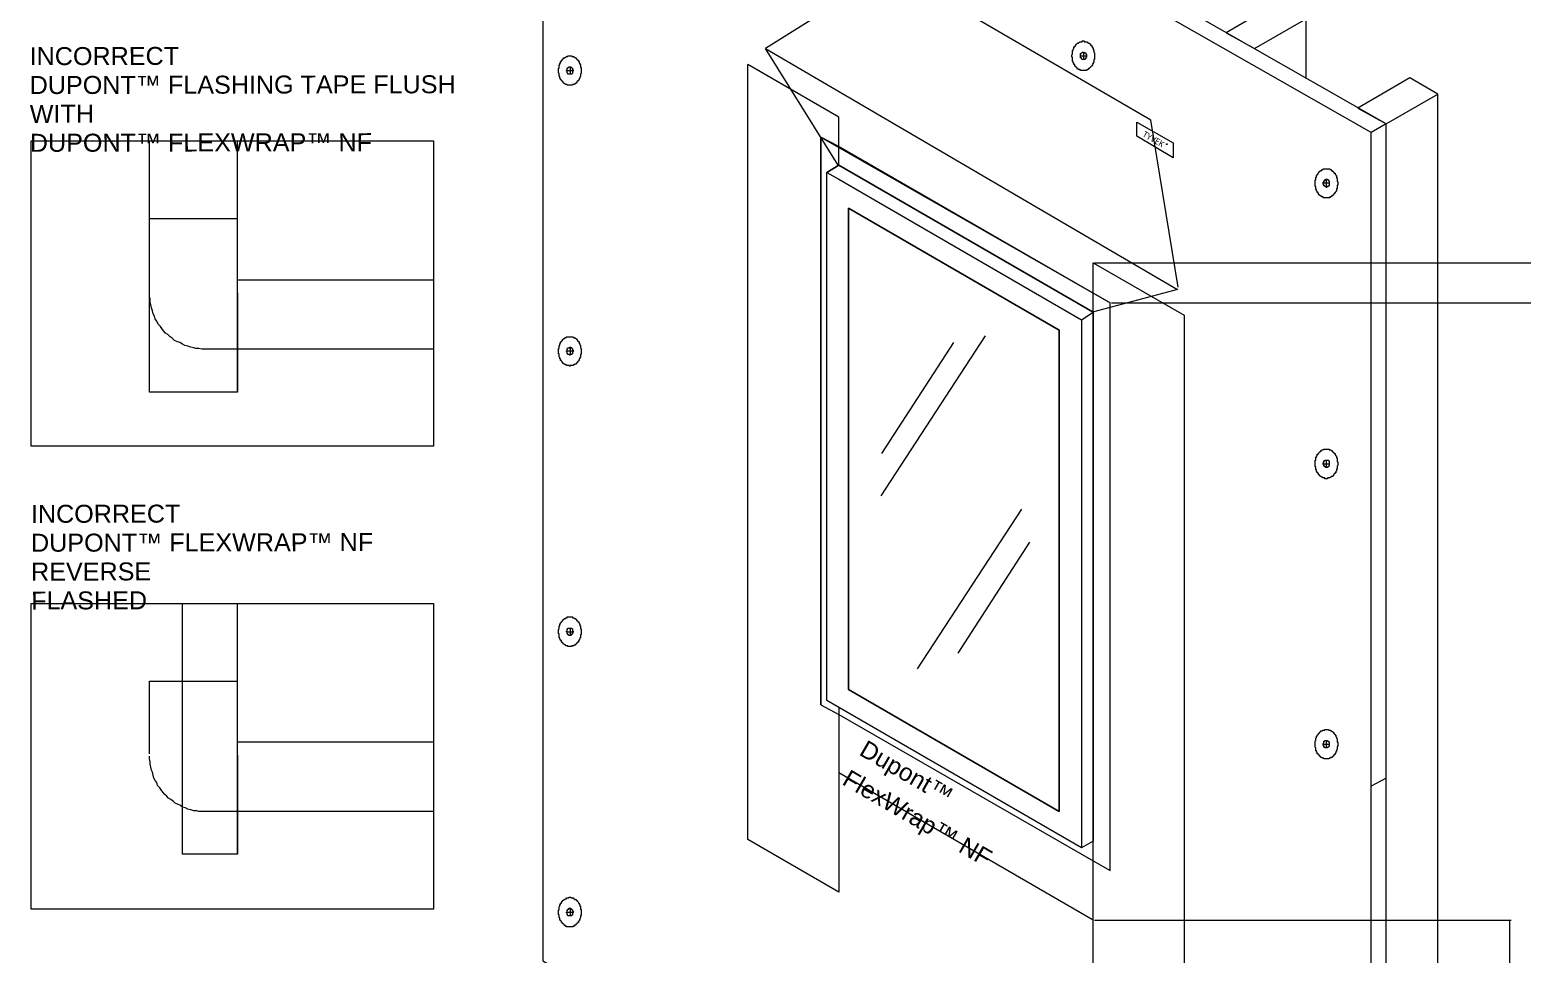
# Model space of a CAD drawing. Header units: inches. Extents: x 0 to 32.7, y -0.1 to 22.9.
# Drawn here: x 17.558 to 20.92, y 2.54 to 4.624 of the extents above; entities that cross this region are included whole.
import ezdxf

# ---------------------------------------------------------------- set-up
doc = ezdxf.new("R2010")
doc.units = ezdxf.units.IN
doc.header["$MEASUREMENT"] = 0
doc.layers.add('PDF_Geometry', color=7, linetype='Continuous', true_color=0x5d5d5d)
doc.layers.add('PDF_Text', color=7, linetype='Continuous')
doc.styles.add('PDF Arial', font='arial.ttf')
doc.styles.add('PDF Chief Blueprint', font='Chief_Blueprint.ttf')
doc.styles.add('PDF Malgun Gothic', font='malgun.ttf')

msp = doc.modelspace()

# ---------------------------------------------------------------- linework, layer by layer
at = {"layer": 'PDF_Geometry', "color": 7, "lineweight": 18}
for points in [[(20.5804, 1.4453), (20.5804, 4.3919), (18.7138, 5.4569), (18.7138, 2.5253)], [(17.5604, 3.6853), (17.5604, 4.3736), (18.4671, 4.3736), (18.4671, 3.6853)], [(17.5604, 2.6419), (17.5604, 3.3303), (18.4671, 3.3303), (18.4671, 2.6419)]]:
    msp.add_lwpolyline(points, close=True, dxfattribs=at)
at = {"layer": 'PDF_Geometry', "color": 254, "lineweight": 18, "true_color": 0xe1e1e1}
for points in [[(20.5804, 1.4453), (20.6138, 1.4636), (20.6138, 4.4119), (18.7471, 5.4769)], [(20.6138, 4.4119), (20.5804, 4.3919)], [(20.6138, 2.9369), (20.5804, 2.9186)]]:
    msp.add_lwpolyline(points, dxfattribs=at)
at = {"layer": 'PDF_Geometry', "color": 7, "lineweight": 18}
for points in [[(20.1454, 4.0436), (20.0838, 4.4203), (19.5004, 4.7603), (19.2154, 4.5819), (20.1438, 4.0386), (19.9521, 3.9869)], [(19.3788, 4.3186), (19.2154, 4.5819)], [(19.3804, 4.3186), (19.9538, 3.9869)], [(17.8271, 4.0353), (17.8271, 4.1986), (18.0254, 4.1986)], [(18.0254, 4.0603), (18.4671, 4.0603)], [(18.4671, 3.9036), (18.0254, 3.9036), (17.9521, 3.9036), (17.9454, 3.9036), (17.9388, 3.9053), (17.9321, 3.9053), (17.9271, 3.9069), (17.9204, 3.9086), (17.9138, 3.9103), (17.9071, 3.9119), (17.9021, 3.9153), (17.8954, 3.9186), (17.8904, 3.9203), (17.8838, 3.9236), (17.8788, 3.9286), (17.8738, 3.9319), (17.8688, 3.9369), (17.8638, 3.9403), (17.8588, 3.9453), (17.8554, 3.9503), (17.8521, 3.9553), (17.8471, 3.9603), (17.8438, 3.9669), (17.8404, 3.9719), (17.8388, 3.9786), (17.8354, 3.9836), (17.8338, 3.9903), (17.8321, 3.9969), (17.8304, 4.0036), (17.8288, 4.0103), (17.8288, 4.0169), (17.8271, 4.0219), (17.8271, 4.0286)], [(17.8271, 2.9919), (17.8271, 3.1553), (17.9021, 3.1553), (18.0254, 3.1553)], [(18.0254, 3.0186), (18.4671, 3.0186)], [(18.4671, 2.8619), (18.0254, 2.8619), (17.9521, 2.8619), (17.9454, 2.8619), (17.9388, 2.8619), (17.9338, 2.8636), (17.9271, 2.8636), (17.9204, 2.8653), (17.9138, 2.8669), (17.9088, 2.8703), (17.9021, 2.8719), (17.8971, 2.8753), (17.8904, 2.8786), (17.8854, 2.8803), (17.8804, 2.8853), (17.8754, 2.8886), (17.8704, 2.8919), (17.8654, 2.8969), (17.8621, 2.9003), (17.8571, 2.9053), (17.8538, 2.9103), (17.8504, 2.9153), (17.8454, 2.9203), (17.8438, 2.9269), (17.8404, 2.9319), (17.8371, 2.9369), (17.8354, 2.9436), (17.8338, 2.9503), (17.8321, 2.9553), (17.8304, 2.9619), (17.8288, 2.9686), (17.8288, 2.9736), (17.8271, 2.9803), (17.8271, 2.9869)], [(20.8904, 2.6153), (20.8921, 2.6169), (20.8921, 2.6153)], [(20.8921, 2.6169), (20.8921, 2.2303), (20.8904, 2.2303)]]:
    msp.add_lwpolyline(points, dxfattribs=at)
at = {"layer": 'PDF_Geometry', "color": 253, "lineweight": 18, "true_color": 0xa2a2a2}
for points in [[(20.4338, 4.5136), (20.4338, 4.6486), (20.3704, 4.6853), (20.2538, 4.6169), (20.3171, 4.5819), (20.4338, 4.6486)], [(20.6138, 1.4636), (20.7304, 1.5319), (20.7304, 4.4786), (20.6671, 4.5153), (20.5504, 4.4469), (20.6138, 4.4119), (20.7304, 4.4786)]]:
    msp.add_lwpolyline(points, dxfattribs=at)
at = {"layer": 'PDF_Geometry', "lineweight": 18}
for points in [[(19.9321, 4.5986), (19.9338, 4.5986), (19.9338, 4.5969), (19.9354, 4.5969), (19.9371, 4.5969), (19.9388, 4.5969), (19.9404, 4.5969), (19.9404, 4.5953), (19.9421, 4.5953), (19.9438, 4.5936), (19.9454, 4.5936), (19.9454, 4.5919), (19.9471, 4.5919), (19.9471, 4.5903), (19.9488, 4.5903), (19.9488, 4.5886), (19.9504, 4.5886), (19.9504, 4.5869), (19.9504, 4.5853), (19.9521, 4.5853), (19.9521, 4.5836), (19.9538, 4.5819), (19.9538, 4.5803), (19.9538, 4.5786), (19.9554, 4.5786), (19.9554, 4.5769), (19.9554, 4.5753), (19.9554, 4.5736), (19.9571, 4.5719), (19.9571, 4.5703), (19.9571, 4.5686), (19.9571, 4.5669), (19.9571, 4.5653), (19.9571, 4.5636), (19.9571, 4.5619), (19.9571, 4.5603), (19.9571, 4.5586), (19.9571, 4.5569), (19.9554, 4.5569), (19.9554, 4.5553), (19.9554, 4.5536), (19.9554, 4.5519), (19.9554, 4.5503), (19.9538, 4.5503), (19.9538, 4.5486), (19.9538, 4.5469), (19.9521, 4.5469), (19.9521, 4.5453), (19.9521, 4.5436), (19.9504, 4.5436), (19.9504, 4.5419), (19.9488, 4.5403), (19.9471, 4.5386), (19.9454, 4.5369), (19.9438, 4.5369), (19.9438, 4.5353), (19.9421, 4.5353), (19.9421, 4.5336), (19.9404, 4.5336), (19.9388, 4.5336), (19.9388, 4.5319), (19.9371, 4.5319), (19.9354, 4.5319), (19.9338, 4.5319), (19.9321, 4.5319), (19.9304, 4.5319), (19.9288, 4.5319), (19.9271, 4.5319), (19.9254, 4.5319), (19.9254, 4.5336), (19.9238, 4.5336), (19.9221, 4.5336), (19.9221, 4.5353), (19.9204, 4.5353), (19.9188, 4.5353), (19.9188, 4.5369), (19.9171, 4.5369), (19.9171, 4.5386), (19.9154, 4.5386), (19.9154, 4.5403), (19.9138, 4.5403), (19.9138, 4.5419), (19.9121, 4.5419), (19.9121, 4.5436), (19.9121, 4.5453), (19.9104, 4.5453), (19.9104, 4.5469), (19.9104, 4.5486), (19.9088, 4.5486), (19.9088, 4.5503), (19.9088, 4.5519), (19.9071, 4.5519), (19.9071, 4.5536), (19.9071, 4.5553), (19.9071, 4.5569), (19.9071, 4.5586), (19.9071, 4.5603), (19.9071, 4.5619), (19.9054, 4.5619), (19.9054, 4.5636), (19.9054, 4.5653), (19.9054, 4.5669), (19.9071, 4.5686), (19.9071, 4.5703), (19.9071, 4.5719), (19.9071, 4.5736), (19.9071, 4.5753), (19.9071, 4.5769), (19.9088, 4.5769), (19.9088, 4.5786), (19.9088, 4.5803), (19.9104, 4.5819), (19.9104, 4.5836), (19.9104, 4.5853), (19.9121, 4.5853), (19.9121, 4.5869), (19.9138, 4.5869), (19.9138, 4.5886), (19.9154, 4.5903), (19.9171, 4.5919), (19.9188, 4.5936), (19.9204, 4.5936), (19.9204, 4.5953), (19.9221, 4.5953), (19.9238, 4.5969), (19.9254, 4.5969), (19.9271, 4.5969), (19.9288, 4.5969), (19.9288, 4.5986), (19.9304, 4.5986)], [(18.7754, 4.5653), (18.7771, 4.5653), (18.7788, 4.5653), (18.7788, 4.5636), (18.7804, 4.5636), (18.7821, 4.5636), (18.7838, 4.5636), (18.7838, 4.5619), (18.7854, 4.5619), (18.7871, 4.5603), (18.7888, 4.5603), (18.7888, 4.5586), (18.7904, 4.5586), (18.7904, 4.5569), (18.7921, 4.5569), (18.7921, 4.5553), (18.7938, 4.5553), (18.7938, 4.5536), (18.7938, 4.5519), (18.7954, 4.5519), (18.7954, 4.5503), (18.7954, 4.5486), (18.7971, 4.5486), (18.7971, 4.5469), (18.7971, 4.5453), (18.7988, 4.5453), (18.7988, 4.5436), (18.7988, 4.5419), (18.7988, 4.5403), (18.7988, 4.5386), (18.8004, 4.5386), (18.8004, 4.5369), (18.8004, 4.5353), (18.8004, 4.5336), (18.8004, 4.5319), (18.8004, 4.5303), (18.8004, 4.5286), (18.8004, 4.5269), (18.8004, 4.5253), (18.7988, 4.5236), (18.7988, 4.5219), (18.7988, 4.5203), (18.7988, 4.5186), (18.7971, 4.5169), (18.7971, 4.5153), (18.7971, 4.5136), (18.7954, 4.5136), (18.7954, 4.5119), (18.7938, 4.5103), (18.7938, 4.5086), (18.7921, 4.5086), (18.7921, 4.5069), (18.7904, 4.5069), (18.7904, 4.5053), (18.7888, 4.5036), (18.7871, 4.5036), (18.7871, 4.5019), (18.7854, 4.5019), (18.7854, 4.5003), (18.7838, 4.5003), (18.7821, 4.5003), (18.7804, 4.5003), (18.7804, 4.4986), (18.7788, 4.4986), (18.7771, 4.4986), (18.7754, 4.4986), (18.7738, 4.4986), (18.7721, 4.4986), (18.7704, 4.4986), (18.7688, 4.4986), (18.7688, 4.5003), (18.7671, 4.5003), (18.7654, 4.5003), (18.7638, 4.5019), (18.7621, 4.5019), (18.7621, 4.5036), (18.7604, 4.5036), (18.7604, 4.5053), (18.7588, 4.5053), (18.7588, 4.5069), (18.7571, 4.5069), (18.7571, 4.5086), (18.7554, 4.5086), (18.7554, 4.5103), (18.7538, 4.5119), (18.7538, 4.5136), (18.7521, 4.5136), (18.7521, 4.5153), (18.7521, 4.5169), (18.7521, 4.5186), (18.7504, 4.5186), (18.7504, 4.5203), (18.7504, 4.5219), (18.7504, 4.5236), (18.7504, 4.5253), (18.7488, 4.5269), (18.7488, 4.5286), (18.7488, 4.5303), (18.7488, 4.5319), (18.7488, 4.5336), (18.7488, 4.5353), (18.7488, 4.5369), (18.7504, 4.5369), (18.7504, 4.5386), (18.7504, 4.5403), (18.7504, 4.5419), (18.7504, 4.5436), (18.7521, 4.5453), (18.7521, 4.5469), (18.7521, 4.5486), (18.7538, 4.5486), (18.7538, 4.5503), (18.7538, 4.5519), (18.7554, 4.5519), (18.7554, 4.5536), (18.7554, 4.5553), (18.7571, 4.5553), (18.7571, 4.5569), (18.7588, 4.5569), (18.7588, 4.5586), (18.7604, 4.5586), (18.7604, 4.5603), (18.7621, 4.5603), (18.7638, 4.5603), (18.7638, 4.5619), (18.7654, 4.5619), (18.7671, 4.5636), (18.7688, 4.5636), (18.7704, 4.5636), (18.7704, 4.5653), (18.7721, 4.5653), (18.7738, 4.5653)], [(20.4788, 4.3103), (20.4804, 4.3103), (20.4821, 4.3103), (20.4838, 4.3103), (20.4854, 4.3103), (20.4871, 4.3103), (20.4871, 4.3086), (20.4888, 4.3086), (20.4904, 4.3086), (20.4904, 4.3069), (20.4921, 4.3069), (20.4921, 4.3053), (20.4938, 4.3053), (20.4954, 4.3036), (20.4954, 4.3019), (20.4971, 4.3019), (20.4971, 4.3003), (20.4988, 4.3003), (20.4988, 4.2986), (20.5004, 4.2969), (20.5004, 4.2953), (20.5021, 4.2953), (20.5021, 4.2936), (20.5021, 4.2919), (20.5021, 4.2903), (20.5038, 4.2903), (20.5038, 4.2886), (20.5038, 4.2869), (20.5038, 4.2853), (20.5038, 4.2836), (20.5038, 4.2819), (20.5054, 4.2819), (20.5054, 4.2803), (20.5054, 4.2786), (20.5054, 4.2769), (20.5054, 4.2753), (20.5054, 4.2736), (20.5038, 4.2736), (20.5038, 4.2719), (20.5038, 4.2703), (20.5038, 4.2686), (20.5038, 4.2669), (20.5038, 4.2653), (20.5021, 4.2653), (20.5021, 4.2636), (20.5021, 4.2619), (20.5021, 4.2603), (20.5004, 4.2603), (20.5004, 4.2586), (20.4988, 4.2569), (20.4988, 4.2553), (20.4971, 4.2553), (20.4971, 4.2536), (20.4954, 4.2536), (20.4954, 4.2519), (20.4938, 4.2503), (20.4921, 4.2503), (20.4921, 4.2486), (20.4904, 4.2486), (20.4904, 4.2469), (20.4888, 4.2469), (20.4871, 4.2469), (20.4871, 4.2453), (20.4854, 4.2453), (20.4838, 4.2453), (20.4821, 4.2453), (20.4804, 4.2453), (20.4788, 4.2453), (20.4771, 4.2453), (20.4754, 4.2453), (20.4738, 4.2453), (20.4721, 4.2453), (20.4721, 4.2469), (20.4704, 4.2469), (20.4688, 4.2469), (20.4688, 4.2486), (20.4671, 4.2486), (20.4654, 4.2503), (20.4638, 4.2503), (20.4638, 4.2519), (20.4621, 4.2519), (20.4621, 4.2536), (20.4604, 4.2553), (20.4604, 4.2569), (20.4588, 4.2569), (20.4588, 4.2586), (20.4588, 4.2603), (20.4571, 4.2603), (20.4571, 4.2619), (20.4571, 4.2636), (20.4554, 4.2636), (20.4554, 4.2653), (20.4554, 4.2669), (20.4554, 4.2686), (20.4554, 4.2703), (20.4538, 4.2703), (20.4538, 4.2719), (20.4538, 4.2736), (20.4538, 4.2753), (20.4538, 4.2769), (20.4538, 4.2786), (20.4538, 4.2803), (20.4538, 4.2819), (20.4538, 4.2836), (20.4538, 4.2853), (20.4554, 4.2853), (20.4554, 4.2869), (20.4554, 4.2886), (20.4554, 4.2903), (20.4554, 4.2919), (20.4571, 4.2919), (20.4571, 4.2936), (20.4571, 4.2953), (20.4588, 4.2953), (20.4588, 4.2969), (20.4588, 4.2986), (20.4604, 4.2986), (20.4604, 4.3003), (20.4621, 4.3019), (20.4621, 4.3036), (20.4638, 4.3036), (20.4638, 4.3053), (20.4654, 4.3053), (20.4671, 4.3069), (20.4688, 4.3069), (20.4688, 4.3086), (20.4704, 4.3086), (20.4721, 4.3086), (20.4721, 4.3103), (20.4738, 4.3103), (20.4754, 4.3103), (20.4771, 4.3103)], [(18.7754, 3.9319), (18.7771, 3.9319), (18.7788, 3.9319), (18.7804, 3.9319), (18.7821, 3.9319), (18.7821, 3.9303), (18.7838, 3.9303), (18.7854, 3.9303), (18.7854, 3.9286), (18.7871, 3.9286), (18.7888, 3.9269), (18.7904, 3.9269), (18.7904, 3.9253), (18.7921, 3.9236), (18.7921, 3.9219), (18.7938, 3.9219), (18.7938, 3.9203), (18.7954, 3.9203), (18.7954, 3.9186), (18.7954, 3.9169), (18.7971, 3.9169), (18.7971, 3.9153), (18.7971, 3.9136), (18.7988, 3.9119), (18.7988, 3.9103), (18.7988, 3.9086), (18.7988, 3.9069), (18.8004, 3.9053), (18.8004, 3.9036), (18.8004, 3.9019), (18.8004, 3.9003), (18.8004, 3.8986), (18.8004, 3.8969), (18.8004, 3.8953), (18.8004, 3.8936), (18.8004, 3.8919), (18.7988, 3.8919), (18.7988, 3.8903), (18.7988, 3.8886), (18.7988, 3.8869), (18.7988, 3.8853), (18.7971, 3.8853), (18.7971, 3.8836), (18.7971, 3.8819), (18.7954, 3.8819), (18.7954, 3.8803), (18.7954, 3.8786), (18.7938, 3.8786), (18.7938, 3.8769), (18.7921, 3.8753), (18.7921, 3.8736), (18.7904, 3.8736), (18.7904, 3.8719), (18.7888, 3.8719), (18.7888, 3.8703), (18.7871, 3.8703), (18.7854, 3.8703), (18.7854, 3.8686), (18.7838, 3.8686), (18.7821, 3.8686), (18.7821, 3.8669), (18.7804, 3.8669), (18.7788, 3.8669), (18.7771, 3.8669), (18.7754, 3.8669), (18.7754, 3.8653), (18.7738, 3.8653), (18.7738, 3.8669), (18.7721, 3.8669), (18.7704, 3.8669), (18.7688, 3.8669), (18.7671, 3.8669), (18.7671, 3.8686), (18.7654, 3.8686), (18.7638, 3.8686), (18.7638, 3.8703), (18.7621, 3.8703), (18.7604, 3.8719), (18.7588, 3.8719), (18.7588, 3.8736), (18.7571, 3.8736), (18.7571, 3.8753), (18.7554, 3.8769), (18.7554, 3.8786), (18.7538, 3.8786), (18.7538, 3.8803), (18.7538, 3.8819), (18.7521, 3.8819), (18.7521, 3.8836), (18.7521, 3.8853), (18.7504, 3.8869), (18.7504, 3.8886), (18.7504, 3.8903), (18.7504, 3.8919), (18.7504, 3.8936), (18.7488, 3.8936), (18.7488, 3.8953), (18.7488, 3.8969), (18.7488, 3.8986), (18.7488, 3.9003), (18.7488, 3.9019), (18.7488, 3.9036), (18.7488, 3.9053), (18.7504, 3.9053), (18.7504, 3.9069), (18.7504, 3.9086), (18.7504, 3.9103), (18.7504, 3.9119), (18.7521, 3.9119), (18.7521, 3.9136), (18.7521, 3.9153), (18.7521, 3.9169), (18.7538, 3.9169), (18.7538, 3.9186), (18.7538, 3.9203), (18.7554, 3.9203), (18.7554, 3.9219), (18.7571, 3.9219), (18.7571, 3.9236), (18.7588, 3.9253), (18.7604, 3.9269), (18.7621, 3.9269), (18.7621, 3.9286), (18.7638, 3.9286), (18.7638, 3.9303), (18.7654, 3.9303), (18.7671, 3.9303), (18.7671, 3.9319), (18.7688, 3.9319), (18.7704, 3.9319), (18.7721, 3.9319), (18.7738, 3.9319)], [(20.4788, 3.6786), (20.4804, 3.6786), (20.4821, 3.6786), (20.4838, 3.6786), (20.4854, 3.6786), (20.4854, 3.6769), (20.4871, 3.6769), (20.4888, 3.6769), (20.4904, 3.6753), (20.4921, 3.6753), (20.4921, 3.6736), (20.4938, 3.6736), (20.4938, 3.6719), (20.4954, 3.6719), (20.4954, 3.6703), (20.4971, 3.6703), (20.4971, 3.6686), (20.4988, 3.6686), (20.4988, 3.6669), (20.4988, 3.6653), (20.5004, 3.6653), (20.5004, 3.6636), (20.5021, 3.6619), (20.5021, 3.6603), (20.5021, 3.6586), (20.5038, 3.6586), (20.5038, 3.6569), (20.5038, 3.6553), (20.5038, 3.6536), (20.5038, 3.6519), (20.5038, 3.6503), (20.5054, 3.6503), (20.5054, 3.6486), (20.5054, 3.6469), (20.5054, 3.6453), (20.5054, 3.6436), (20.5054, 3.6419), (20.5038, 3.6403), (20.5038, 3.6386), (20.5038, 3.6369), (20.5038, 3.6353), (20.5038, 3.6336), (20.5021, 3.6336), (20.5021, 3.6319), (20.5021, 3.6303), (20.5021, 3.6286), (20.5004, 3.6286), (20.5004, 3.6269), (20.5004, 3.6253), (20.4988, 3.6253), (20.4988, 3.6236), (20.4971, 3.6236), (20.4971, 3.6219), (20.4954, 3.6203), (20.4954, 3.6186), (20.4938, 3.6186), (20.4938, 3.6169), (20.4921, 3.6169), (20.4904, 3.6169), (20.4904, 3.6153), (20.4888, 3.6153), (20.4871, 3.6136), (20.4854, 3.6136), (20.4838, 3.6136), (20.4821, 3.6136), (20.4821, 3.6119), (20.4804, 3.6119), (20.4788, 3.6119), (20.4771, 3.6119), (20.4754, 3.6119), (20.4754, 3.6136), (20.4738, 3.6136), (20.4721, 3.6136), (20.4704, 3.6136), (20.4704, 3.6153), (20.4688, 3.6153), (20.4671, 3.6169), (20.4654, 3.6169), (20.4654, 3.6186), (20.4638, 3.6186), (20.4638, 3.6203), (20.4621, 3.6203), (20.4621, 3.6219), (20.4604, 3.6219), (20.4604, 3.6236), (20.4604, 3.6253), (20.4588, 3.6253), (20.4588, 3.6269), (20.4571, 3.6286), (20.4571, 3.6303), (20.4571, 3.6319), (20.4554, 3.6319), (20.4554, 3.6336), (20.4554, 3.6353), (20.4554, 3.6369), (20.4554, 3.6386), (20.4538, 3.6386), (20.4538, 3.6403), (20.4538, 3.6419), (20.4538, 3.6436), (20.4538, 3.6453), (20.4538, 3.6469), (20.4538, 3.6486), (20.4538, 3.6503), (20.4538, 3.6519), (20.4538, 3.6536), (20.4554, 3.6536), (20.4554, 3.6553), (20.4554, 3.6569), (20.4554, 3.6586), (20.4554, 3.6603), (20.4571, 3.6603), (20.4571, 3.6619), (20.4571, 3.6636), (20.4588, 3.6636), (20.4588, 3.6653), (20.4588, 3.6669), (20.4604, 3.6669), (20.4604, 3.6686), (20.4621, 3.6686), (20.4621, 3.6703), (20.4638, 3.6719), (20.4654, 3.6736), (20.4671, 3.6736), (20.4671, 3.6753), (20.4688, 3.6753), (20.4688, 3.6769), (20.4704, 3.6769), (20.4721, 3.6769), (20.4738, 3.6786), (20.4754, 3.6786), (20.4771, 3.6786)], [(18.7754, 3.3003), (18.7771, 3.3003), (18.7788, 3.3003), (18.7804, 3.3003), (18.7804, 3.2986), (18.7821, 3.2986), (18.7838, 3.2986), (18.7854, 3.2969), (18.7871, 3.2969), (18.7871, 3.2953), (18.7888, 3.2953), (18.7888, 3.2936), (18.7904, 3.2936), (18.7904, 3.2919), (18.7921, 3.2919), (18.7921, 3.2903), (18.7938, 3.2903), (18.7938, 3.2886), (18.7954, 3.2869), (18.7954, 3.2853), (18.7971, 3.2836), (18.7971, 3.2819), (18.7971, 3.2803), (18.7988, 3.2803), (18.7988, 3.2786), (18.7988, 3.2769), (18.7988, 3.2753), (18.7988, 3.2736), (18.8004, 3.2736), (18.8004, 3.2719), (18.8004, 3.2703), (18.8004, 3.2686), (18.8004, 3.2669), (18.8004, 3.2653), (18.8004, 3.2636), (18.8004, 3.2619), (18.8004, 3.2603), (18.7988, 3.2603), (18.7988, 3.2586), (18.7988, 3.2569), (18.7988, 3.2553), (18.7988, 3.2536), (18.7971, 3.2536), (18.7971, 3.2519), (18.7971, 3.2503), (18.7954, 3.2486), (18.7954, 3.2469), (18.7938, 3.2469), (18.7938, 3.2453), (18.7938, 3.2436), (18.7921, 3.2436), (18.7921, 3.2419), (18.7904, 3.2419), (18.7904, 3.2403), (18.7888, 3.2403), (18.7888, 3.2386), (18.7871, 3.2386), (18.7871, 3.2369), (18.7854, 3.2369), (18.7838, 3.2369), (18.7838, 3.2353), (18.7821, 3.2353), (18.7804, 3.2353), (18.7788, 3.2353), (18.7788, 3.2336), (18.7771, 3.2336), (18.7754, 3.2336), (18.7738, 3.2336), (18.7721, 3.2336), (18.7704, 3.2336), (18.7704, 3.2353), (18.7688, 3.2353), (18.7671, 3.2353), (18.7654, 3.2353), (18.7654, 3.2369), (18.7638, 3.2369), (18.7621, 3.2386), (18.7604, 3.2386), (18.7604, 3.2403), (18.7588, 3.2403), (18.7588, 3.2419), (18.7571, 3.2419), (18.7571, 3.2436), (18.7554, 3.2436), (18.7554, 3.2453), (18.7554, 3.2469), (18.7538, 3.2469), (18.7538, 3.2486), (18.7521, 3.2503), (18.7521, 3.2519), (18.7521, 3.2536), (18.7504, 3.2536), (18.7504, 3.2553), (18.7504, 3.2569), (18.7504, 3.2586), (18.7504, 3.2603), (18.7504, 3.2619), (18.7488, 3.2619), (18.7488, 3.2636), (18.7488, 3.2653), (18.7488, 3.2669), (18.7488, 3.2686), (18.7488, 3.2703), (18.7488, 3.2719), (18.7504, 3.2736), (18.7504, 3.2753), (18.7504, 3.2769), (18.7504, 3.2786), (18.7504, 3.2803), (18.7521, 3.2803), (18.7521, 3.2819), (18.7521, 3.2836), (18.7538, 3.2853), (18.7538, 3.2869), (18.7554, 3.2886), (18.7554, 3.2903), (18.7571, 3.2903), (18.7571, 3.2919), (18.7588, 3.2919), (18.7588, 3.2936), (18.7604, 3.2936), (18.7604, 3.2953), (18.7621, 3.2953), (18.7621, 3.2969), (18.7638, 3.2969), (18.7654, 3.2969), (18.7654, 3.2986), (18.7671, 3.2986), (18.7688, 3.2986), (18.7688, 3.3003), (18.7704, 3.3003), (18.7721, 3.3003), (18.7738, 3.3003)], [(20.4788, 3.0469), (20.4804, 3.0469), (20.4821, 3.0469), (20.4838, 3.0469), (20.4838, 3.0453), (20.4854, 3.0453), (20.4871, 3.0453), (20.4888, 3.0453), (20.4888, 3.0436), (20.4904, 3.0436), (20.4921, 3.0419), (20.4938, 3.0419), (20.4938, 3.0403), (20.4954, 3.0403), (20.4954, 3.0386), (20.4971, 3.0386), (20.4971, 3.0369), (20.4988, 3.0353), (20.4988, 3.0336), (20.5004, 3.0336), (20.5004, 3.0319), (20.5004, 3.0303), (20.5021, 3.0303), (20.5021, 3.0286), (20.5021, 3.0269), (20.5038, 3.0253), (20.5038, 3.0236), (20.5038, 3.0219), (20.5038, 3.0203), (20.5038, 3.0186), (20.5054, 3.0169), (20.5054, 3.0153), (20.5054, 3.0136), (20.5054, 3.0119), (20.5054, 3.0103), (20.5054, 3.0086), (20.5038, 3.0086), (20.5038, 3.0069), (20.5038, 3.0053), (20.5038, 3.0036), (20.5038, 3.0019), (20.5021, 3.0003), (20.5021, 2.9986), (20.5021, 2.9969), (20.5004, 2.9969), (20.5004, 2.9953), (20.5004, 2.9936), (20.4988, 2.9936), (20.4988, 2.9919), (20.4988, 2.9903), (20.4971, 2.9903), (20.4971, 2.9886), (20.4954, 2.9886), (20.4954, 2.9869), (20.4938, 2.9869), (20.4938, 2.9853), (20.4921, 2.9853), (20.4921, 2.9836), (20.4904, 2.9836), (20.4888, 2.9836), (20.4888, 2.9819), (20.4871, 2.9819), (20.4854, 2.9819), (20.4854, 2.9803), (20.4838, 2.9803), (20.4821, 2.9803), (20.4804, 2.9803), (20.4788, 2.9803), (20.4771, 2.9803), (20.4754, 2.9803), (20.4738, 2.9803), (20.4738, 2.9819), (20.4721, 2.9819), (20.4704, 2.9819), (20.4688, 2.9836), (20.4671, 2.9836), (20.4671, 2.9853), (20.4654, 2.9853), (20.4654, 2.9869), (20.4638, 2.9869), (20.4638, 2.9886), (20.4621, 2.9886), (20.4621, 2.9903), (20.4604, 2.9903), (20.4604, 2.9919), (20.4588, 2.9919), (20.4588, 2.9936), (20.4588, 2.9953), (20.4571, 2.9953), (20.4571, 2.9969), (20.4571, 2.9986), (20.4554, 2.9986), (20.4554, 3.0003), (20.4554, 3.0019), (20.4554, 3.0036), (20.4554, 3.0053), (20.4538, 3.0069), (20.4538, 3.0086), (20.4538, 3.0103), (20.4538, 3.0119), (20.4538, 3.0136), (20.4538, 3.0153), (20.4538, 3.0169), (20.4538, 3.0186), (20.4538, 3.0203), (20.4554, 3.0219), (20.4554, 3.0236), (20.4554, 3.0253), (20.4554, 3.0269), (20.4571, 3.0286), (20.4571, 3.0303), (20.4571, 3.0319), (20.4588, 3.0319), (20.4588, 3.0336), (20.4604, 3.0353), (20.4604, 3.0369), (20.4621, 3.0369), (20.4621, 3.0386), (20.4638, 3.0386), (20.4638, 3.0403), (20.4654, 3.0403), (20.4654, 3.0419), (20.4671, 3.0419), (20.4671, 3.0436), (20.4688, 3.0436), (20.4704, 3.0436), (20.4704, 3.0453), (20.4721, 3.0453), (20.4738, 3.0453), (20.4754, 3.0453), (20.4754, 3.0469), (20.4771, 3.0469)], [(18.7754, 2.6686), (18.7771, 2.6686), (18.7771, 2.6669), (18.7788, 2.6669), (18.7804, 2.6669), (18.7821, 2.6669), (18.7838, 2.6653), (18.7854, 2.6653), (18.7854, 2.6636), (18.7871, 2.6636), (18.7888, 2.6636), (18.7888, 2.6619), (18.7904, 2.6619), (18.7904, 2.6603), (18.7921, 2.6603), (18.7921, 2.6586), (18.7938, 2.6569), (18.7938, 2.6553), (18.7954, 2.6553), (18.7954, 2.6536), (18.7954, 2.6519), (18.7971, 2.6519), (18.7971, 2.6503), (18.7971, 2.6486), (18.7988, 2.6486), (18.7988, 2.6469), (18.7988, 2.6453), (18.7988, 2.6436), (18.7988, 2.6419), (18.8004, 2.6419), (18.8004, 2.6403), (18.8004, 2.6386), (18.8004, 2.6369), (18.8004, 2.6353), (18.8004, 2.6336), (18.8004, 2.6319), (18.8004, 2.6303), (18.8004, 2.6286), (18.7988, 2.6269), (18.7988, 2.6253), (18.7988, 2.6236), (18.7988, 2.6219), (18.7971, 2.6203), (18.7971, 2.6186), (18.7971, 2.6169), (18.7954, 2.6169), (18.7954, 2.6153), (18.7938, 2.6136), (18.7938, 2.6119), (18.7921, 2.6119), (18.7921, 2.6103), (18.7904, 2.6103), (18.7904, 2.6086), (18.7888, 2.6069), (18.7871, 2.6069), (18.7871, 2.6053), (18.7854, 2.6053), (18.7854, 2.6036), (18.7838, 2.6036), (18.7821, 2.6036), (18.7821, 2.6019), (18.7804, 2.6019), (18.7788, 2.6019), (18.7771, 2.6019), (18.7754, 2.6019), (18.7738, 2.6019), (18.7721, 2.6019), (18.7704, 2.6019), (18.7688, 2.6019), (18.7671, 2.6019), (18.7671, 2.6036), (18.7654, 2.6036), (18.7638, 2.6036), (18.7638, 2.6053), (18.7621, 2.6053), (18.7621, 2.6069), (18.7604, 2.6069), (18.7604, 2.6086), (18.7588, 2.6086), (18.7588, 2.6103), (18.7571, 2.6103), (18.7571, 2.6119), (18.7554, 2.6119), (18.7554, 2.6136), (18.7538, 2.6153), (18.7538, 2.6169), (18.7521, 2.6169), (18.7521, 2.6186), (18.7521, 2.6203), (18.7521, 2.6219), (18.7504, 2.6219), (18.7504, 2.6236), (18.7504, 2.6253), (18.7504, 2.6269), (18.7504, 2.6286), (18.7488, 2.6286), (18.7488, 2.6303), (18.7488, 2.6319), (18.7488, 2.6336), (18.7488, 2.6353), (18.7488, 2.6369), (18.7488, 2.6386), (18.7488, 2.6403), (18.7504, 2.6403), (18.7504, 2.6419), (18.7504, 2.6436), (18.7504, 2.6453), (18.7504, 2.6469), (18.7521, 2.6486), (18.7521, 2.6503), (18.7521, 2.6519), (18.7538, 2.6519), (18.7538, 2.6536), (18.7538, 2.6553), (18.7554, 2.6553), (18.7554, 2.6569), (18.7571, 2.6586), (18.7571, 2.6603), (18.7588, 2.6603), (18.7588, 2.6619), (18.7604, 2.6619), (18.7621, 2.6636), (18.7638, 2.6636), (18.7638, 2.6653), (18.7654, 2.6653), (18.7671, 2.6653), (18.7671, 2.6669), (18.7688, 2.6669), (18.7704, 2.6669), (18.7721, 2.6669), (18.7721, 2.6686), (18.7738, 2.6686)]]:
    msp.add_lwpolyline(points, close=True, dxfattribs=at)
at = {"layer": 'PDF_Geometry', "color": 251, "lineweight": 18, "true_color": 0x686868}
for points in [[(19.9321, 4.5736), (19.9338, 4.5736), (19.9338, 4.5719), (19.9354, 4.5719), (19.9371, 4.5719), (19.9371, 4.5703), (19.9371, 4.5686), (19.9388, 4.5686), (19.9388, 4.5669), (19.9388, 4.5653), (19.9388, 4.5636), (19.9388, 4.5619), (19.9371, 4.5619), (19.9371, 4.5603), (19.9371, 4.5586), (19.9354, 4.5586), (19.9354, 4.5569), (19.9338, 4.5569), (19.9321, 4.5569), (19.9304, 4.5569), (19.9288, 4.5569), (19.9271, 4.5586), (19.9271, 4.5603), (19.9254, 4.5603), (19.9254, 4.5619), (19.9254, 4.5636), (19.9254, 4.5653), (19.9254, 4.5669), (19.9254, 4.5686), (19.9254, 4.5703), (19.9271, 4.5703), (19.9271, 4.5719), (19.9288, 4.5719), (19.9288, 4.5736), (19.9304, 4.5736)], [(18.7754, 4.5403), (18.7771, 4.5403), (18.7771, 4.5386), (18.7788, 4.5386), (18.7788, 4.5369), (18.7804, 4.5369), (18.7804, 4.5353), (18.7804, 4.5336), (18.7821, 4.5336), (18.7821, 4.5319), (18.7821, 4.5303), (18.7804, 4.5303), (18.7804, 4.5286), (18.7804, 4.5269), (18.7804, 4.5253), (18.7788, 4.5253), (18.7788, 4.5236), (18.7771, 4.5236), (18.7754, 4.5236), (18.7738, 4.5236), (18.7721, 4.5236), (18.7704, 4.5236), (18.7704, 4.5253), (18.7688, 4.5269), (18.7688, 4.5286), (18.7688, 4.5303), (18.7671, 4.5303), (18.7671, 4.5319), (18.7688, 4.5319), (18.7688, 4.5336), (18.7688, 4.5353), (18.7688, 4.5369), (18.7704, 4.5369), (18.7704, 4.5386), (18.7721, 4.5386), (18.7721, 4.5403), (18.7738, 4.5403)], [(20.4788, 4.2869), (20.4804, 4.2869), (20.4821, 4.2869), (20.4821, 4.2853), (20.4838, 4.2853), (20.4838, 4.2836), (20.4854, 4.2836), (20.4854, 4.2819), (20.4854, 4.2803), (20.4854, 4.2786), (20.4854, 4.2769), (20.4854, 4.2753), (20.4854, 4.2736), (20.4854, 4.2719), (20.4838, 4.2719), (20.4838, 4.2703), (20.4821, 4.2703), (20.4804, 4.2703), (20.4804, 4.2686), (20.4788, 4.2686), (20.4788, 4.2703), (20.4771, 4.2703), (20.4754, 4.2703), (20.4754, 4.2719), (20.4738, 4.2719), (20.4738, 4.2736), (20.4738, 4.2753), (20.4721, 4.2753), (20.4721, 4.2769), (20.4721, 4.2786), (20.4721, 4.2803), (20.4738, 4.2803), (20.4738, 4.2819), (20.4738, 4.2836), (20.4754, 4.2836), (20.4754, 4.2853), (20.4771, 4.2853), (20.4771, 4.2869)], [(18.7754, 3.9086), (18.7771, 3.9086), (18.7771, 3.9069), (18.7788, 3.9069), (18.7788, 3.9053), (18.7804, 3.9053), (18.7804, 3.9036), (18.7804, 3.9019), (18.7821, 3.9019), (18.7821, 3.9003), (18.7821, 3.8986), (18.7804, 3.8969), (18.7804, 3.8953), (18.7804, 3.8936), (18.7788, 3.8936), (18.7788, 3.8919), (18.7771, 3.8919), (18.7754, 3.8919), (18.7754, 3.8903), (18.7738, 3.8903), (18.7738, 3.8919), (18.7721, 3.8919), (18.7704, 3.8919), (18.7704, 3.8936), (18.7688, 3.8936), (18.7688, 3.8953), (18.7688, 3.8969), (18.7688, 3.8986), (18.7671, 3.8986), (18.7671, 3.9003), (18.7688, 3.9003), (18.7688, 3.9019), (18.7688, 3.9036), (18.7688, 3.9053), (18.7704, 3.9053), (18.7704, 3.9069), (18.7721, 3.9069), (18.7738, 3.9069), (18.7738, 3.9086)], [(20.4788, 3.6536), (20.4804, 3.6536), (20.4821, 3.6536), (20.4838, 3.6536), (20.4838, 3.6519), (20.4854, 3.6519), (20.4854, 3.6503), (20.4854, 3.6486), (20.4854, 3.6469), (20.4854, 3.6453), (20.4854, 3.6436), (20.4854, 3.6419), (20.4854, 3.6403), (20.4838, 3.6403), (20.4838, 3.6386), (20.4821, 3.6386), (20.4821, 3.6369), (20.4804, 3.6369), (20.4788, 3.6369), (20.4771, 3.6369), (20.4771, 3.6386), (20.4754, 3.6386), (20.4754, 3.6403), (20.4738, 3.6403), (20.4738, 3.6419), (20.4738, 3.6436), (20.4721, 3.6436), (20.4721, 3.6453), (20.4721, 3.6469), (20.4721, 3.6486), (20.4738, 3.6486), (20.4738, 3.6503), (20.4738, 3.6519), (20.4754, 3.6519), (20.4754, 3.6536), (20.4771, 3.6536)], [(18.7754, 3.2753), (18.7771, 3.2753), (18.7788, 3.2753), (18.7788, 3.2736), (18.7804, 3.2736), (18.7804, 3.2719), (18.7804, 3.2703), (18.7804, 3.2686), (18.7821, 3.2686), (18.7821, 3.2669), (18.7821, 3.2653), (18.7804, 3.2653), (18.7804, 3.2636), (18.7804, 3.2619), (18.7788, 3.2619), (18.7788, 3.2603), (18.7771, 3.2603), (18.7771, 3.2586), (18.7754, 3.2586), (18.7738, 3.2586), (18.7721, 3.2586), (18.7721, 3.2603), (18.7704, 3.2603), (18.7704, 3.2619), (18.7688, 3.2619), (18.7688, 3.2636), (18.7688, 3.2653), (18.7688, 3.2669), (18.7671, 3.2669), (18.7671, 3.2686), (18.7688, 3.2686), (18.7688, 3.2703), (18.7688, 3.2719), (18.7688, 3.2736), (18.7704, 3.2736), (18.7704, 3.2753), (18.7721, 3.2753), (18.7738, 3.2753)], [(20.4788, 3.0219), (20.4804, 3.0219), (20.4821, 3.0219), (20.4821, 3.0203), (20.4838, 3.0203), (20.4838, 3.0186), (20.4854, 3.0186), (20.4854, 3.0169), (20.4854, 3.0153), (20.4854, 3.0136), (20.4854, 3.0119), (20.4854, 3.0103), (20.4854, 3.0086), (20.4838, 3.0086), (20.4838, 3.0069), (20.4821, 3.0069), (20.4821, 3.0053), (20.4804, 3.0053), (20.4788, 3.0053), (20.4771, 3.0053), (20.4754, 3.0053), (20.4754, 3.0069), (20.4738, 3.0069), (20.4738, 3.0086), (20.4738, 3.0103), (20.4721, 3.0103), (20.4721, 3.0119), (20.4721, 3.0136), (20.4721, 3.0153), (20.4738, 3.0169), (20.4738, 3.0186), (20.4738, 3.0203), (20.4754, 3.0203), (20.4754, 3.0219), (20.4771, 3.0219)], [(18.7754, 2.6436), (18.7771, 2.6436), (18.7771, 2.6419), (18.7788, 2.6419), (18.7788, 2.6403), (18.7804, 2.6403), (18.7804, 2.6386), (18.7804, 2.6369), (18.7821, 2.6369), (18.7821, 2.6353), (18.7821, 2.6336), (18.7804, 2.6336), (18.7804, 2.6319), (18.7804, 2.6303), (18.7804, 2.6286), (18.7788, 2.6286), (18.7788, 2.6269), (18.7771, 2.6269), (18.7754, 2.6269), (18.7738, 2.6269), (18.7721, 2.6269), (18.7704, 2.6269), (18.7704, 2.6286), (18.7688, 2.6286), (18.7688, 2.6303), (18.7688, 2.6319), (18.7688, 2.6336), (18.7671, 2.6336), (18.7671, 2.6353), (18.7688, 2.6353), (18.7688, 2.6369), (18.7688, 2.6386), (18.7688, 2.6403), (18.7704, 2.6403), (18.7704, 2.6419), (18.7721, 2.6419), (18.7721, 2.6436), (18.7738, 2.6436)]]:
    msp.add_lwpolyline(points, close=True, dxfattribs=at)
for points in [[(19.9321, 4.5736), (19.9321, 4.5569)], [(18.7754, 4.5403), (18.7754, 4.5236)], [(19.9254, 4.5653), (19.9388, 4.5653)], [(18.7671, 4.5319), (18.7821, 4.5319)], [(20.4721, 4.2786), (20.4854, 4.2786)], [(20.4788, 4.2869), (20.4788, 4.2686)], [(19.9921, 4.0086), (19.9538, 4.0303)], [(20.5804, 1.4453), (20.5804, 3.9903)], [(18.7754, 3.9086), (18.7754, 3.8903)], [(19.7104, 3.9336), (19.4754, 3.5736)], [(19.6388, 3.9186), (19.4771, 3.6686)], [(18.7671, 3.9003), (18.7821, 3.9003)], [(20.4721, 3.6453), (20.4854, 3.6453)], [(20.4788, 3.6536), (20.4788, 3.6369)], [(19.7921, 3.5436), (19.5571, 3.1836)], [(19.8104, 3.4686), (19.6488, 3.2186)], [(18.7671, 3.2669), (18.7821, 3.2669)], [(18.7754, 3.2753), (18.7754, 3.2586)], [(20.4721, 3.0136), (20.4854, 3.0136)], [(20.4788, 3.0219), (20.4788, 3.0053)], [(18.7671, 2.6353), (18.7821, 2.6353)], [(18.7754, 2.6436), (18.7754, 2.6269)]]:
    msp.add_lwpolyline(points, dxfattribs=at)
at = {"layer": 'PDF_Geometry', "color": 252, "lineweight": 18, "true_color": 0x929292}
msp.add_lwpolyline([(19.3804, 3.0969), (19.3804, 2.6803), (19.1754, 2.7986), (19.1754, 4.5453)], dxfattribs=at)
at = {"layer": 'PDF_Geometry', "color": 251, "lineweight": 18, "true_color": 0x4b4b4b}
for points in [[(19.3804, 4.3186), (19.3804, 4.4269), (19.1754, 4.5453)], [(18.0254, 3.8069), (17.8271, 3.8069), (17.8271, 4.3736)], [(18.0254, 4.0303), (18.0254, 3.8069), (18.0254, 4.3736)], [(18.0254, 2.7653), (17.9021, 2.7653), (17.9021, 3.3303)], [(18.0254, 2.9886), (18.0254, 2.7653), (18.0254, 3.3303)]]:
    msp.add_lwpolyline(points, dxfattribs=at)
at = {"layer": 'PDF_Geometry', "color": 254, "lineweight": 18, "true_color": 0xe1e1e1}
msp.add_lwpolyline([(20.1338, 4.3353), (20.0521, 4.3836), (20.0521, 4.4153), (20.1338, 4.3686)], close=True, dxfattribs=at)
at = {"layer": 'PDF_Geometry', "color": 252, "lineweight": 18, "true_color": 0x959595}
for points in [[(19.3404, 4.3819), (19.9921, 4.0086), (19.9538, 4.0303), (19.3804, 4.3603), (19.3404, 4.3819), (19.3404, 3.1019), (19.3404, 4.3819), (19.3404, 3.1019), (19.3804, 3.0803), (19.9538, 2.7503), (19.9921, 2.7286), (19.9921, 4.0086)], [(19.3538, 3.1119), (19.3538, 4.3019), (19.3804, 4.2869), (19.9271, 3.9703), (19.9538, 3.9869), (19.3804, 4.3186), (19.3538, 4.3019), (19.3804, 4.3186), (19.9538, 3.9869), (19.9538, 2.7953), (19.9271, 2.7803)], [(19.9271, 3.9703), (19.9271, 2.7803), (19.3538, 3.1119), (19.3538, 4.3019)], [(19.8771, 3.9469), (19.4021, 4.2219)], [(19.4021, 4.2219), (19.4021, 3.1369)], [(19.8771, 2.8619), (19.8771, 3.9469)], [(19.4021, 3.1369), (19.8771, 2.8619)]]:
    msp.add_lwpolyline(points, dxfattribs=at)
for points in [[(19.4021, 3.1369), (19.4021, 4.2219), (19.8771, 3.9469), (19.8771, 2.8619)], [(19.4021, 4.2219), (19.8771, 3.9469), (19.8771, 2.8619), (19.4021, 3.1369)]]:
    msp.add_lwpolyline(points, close=True, dxfattribs=at)
at = {"layer": 'PDF_Geometry', "color": 252, "lineweight": 18, "true_color": 0x929292}
msp.add_lwpolyline([(19.9538, 4.0986), (20.1588, 3.9803), (20.1588, 2.2303), (19.9538, 2.3486)], close=True, dxfattribs=at)
at = {"layer": 'PDF_Geometry', "color": 9, "lineweight": 18, "true_color": 0xc2c2c2}
for points in [[(19.9571, 4.0986), (21.0788, 4.0986)], [(19.9954, 4.0086), (21.0788, 4.0086)], [(19.9571, 2.6169), (20.8954, 2.6169)]]:
    msp.add_lwpolyline(points, dxfattribs=at)
at = {"layer": 'PDF_Geometry', "color": 9, "lineweight": 18, "true_color": 0xbfbfbf}
msp.add_lwpolyline([(19.9538, 3.9869), (19.9538, 2.7953)], dxfattribs=at)
at = {"layer": 'PDF_Geometry', "color": 253, "lineweight": 18, "true_color": 0xb2b2b2}
msp.add_lwpolyline([(19.9538, 2.6169), (19.3804, 2.9486)], dxfattribs=at)
at = {"layer": 'PDF_Geometry', "color": 251, "lineweight": 18, "true_color": 0x686868}
msp.add_circle((20.1196, 4.3661), 0.000831, dxfattribs=at)

# ---------------------------------------------------------------- texts
at = {"layer": 'PDF_Text', "attachment_point": 7, "rotation": 0.1126, "style": 'PDF Arial'}
for s, insert, char_height in [('INCORRECT', (17.5574, 4.5434), 0.04054), ('DUPONT™ FLASHING TAPE FLUSH', (17.5575, 4.4783), 0.040545), ('WITH', (17.5576, 4.4139), 0.04054), ('DUPONT™ FLEXWRAP™ NF', (17.5578, 4.3481), 0.040545), ('INCORRECT', (17.5603, 3.5118), 0.04054), ('DUPONT™ FLEXWRAP™ NF', (17.5605, 3.4467), 0.040545), ('REVERSE', (17.5606, 3.3816), 0.04054), ('FLASHED', (17.5607, 3.3165), 0.04054)]:
    msp.add_mtext(s, dxfattribs=dict(at, insert=insert, char_height=char_height))
at = {"layer": 'PDF_Text', "color": 251, "true_color": 0x686868, "attachment_point": 7, "rotation": 330.4041}
for s, insert, char_height, style in [('TYVEK', (20.0635, 4.3841), 0.01387, 'PDF Malgun Gothic'), ('R', (20.1191, 4.3664), 0.00156, 'PDF Chief Blueprint')]:
    msp.add_mtext(s, dxfattribs=dict(at, insert=insert, char_height=char_height, style=style))
at = {"layer": 'PDF_Text', "color": 250, "true_color": 0x1c1c1c, "attachment_point": 7, "rotation": 329.9511, "style": 'PDF Arial'}
for s, insert, char_height in [('Dupont™', (19.4182, 2.9805), 0.03899), ('FlexWrap™ NF', (19.3798, 2.914), 0.038991)]:
    msp.add_mtext(s, dxfattribs=dict(at, insert=insert, char_height=char_height))

doc.saveas('drawing.dxf')
